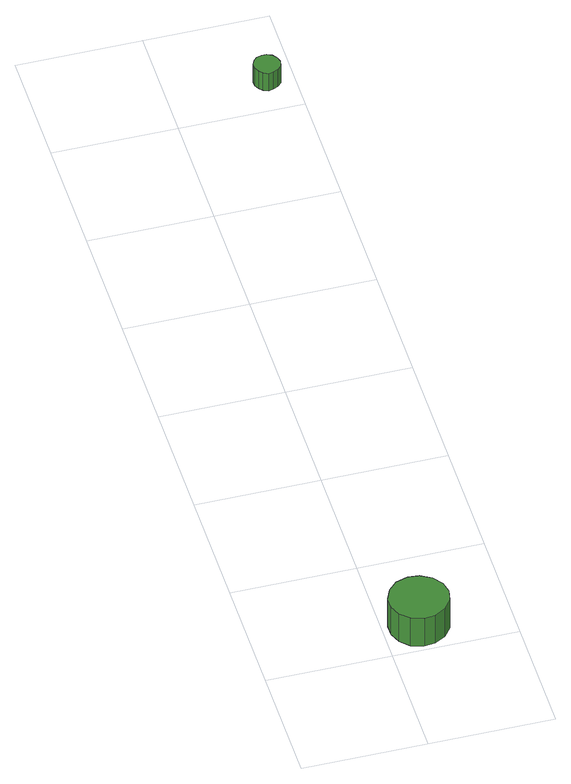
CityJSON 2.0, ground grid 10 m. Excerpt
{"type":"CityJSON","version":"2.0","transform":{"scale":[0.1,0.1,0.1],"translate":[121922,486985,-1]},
"CityObjects":{
"tree1":{"type":"SolitaryVegetationObject","attributes":{"function":"something"},"geometry":[{"type":"MultiSurface","lod":"1","boundaries":[[[0,1,2,3,4,5,6,7,8,9,10,11,12,13,14]],[[15,16,17,18,19,20,21,22,23,24,25,26,27,28,29]],[[0,29,28,1]],[[1,28,27,2]],[[2,27,26,3]],[[3,26,25,4]],[[4,25,24,5]],[[5,24,23,6]],[[6,23,22,7]],[[7,22,21,8]],[[8,21,20,9]],[[9,20,19,10]],[[10,19,18,11]],[[11,18,17,12]],[[12,17,16,13]],[[13,16,15,14]],[[14,15,29,0]]]}]},
"tree2":{"type":"SolitaryVegetationObject","attributes":{"function":"something"},"geometry":[{"type":"MultiSurface","lod":"1","boundaries":[[[30,31,32,33,34,35,36,37,38,39,40,41,42,43,44]],[[45,46,47,48,49,50,51,52,53,54,55,56,57,58,59]],[[30,59,58,31]],[[31,58,57,32]],[[32,57,56,33]],[[33,56,55,34]],[[34,55,54,35]],[[35,54,53,36]],[[36,53,52,37]],[[37,52,51,38]],[[38,51,50,39]],[[39,50,49,40]],[[40,49,48,41]],[[41,48,47,42]],[[42,47,46,43]],[[43,46,45,44]],[[44,45,59,30]]]}]}
},
"vertices":[
[51,25,40],[49,34,40],[43,42,40],[34,47,40],[25,48,40],[15,45,40],[8,38,40],[4,29,40],[4,20,40],[8,11,40],[15,4,40],[25,1,40],[34,2,40],[43,7,40],[49,15,40],[49,15,11],[43,7,11],[34,2,11],[25,1,11],[15,4,11],[8,11,11],[4,20,11],[4,29,11],[8,38,11],[15,45,11],[25,48,11],[34,47,11],[43,42,11],[49,34,11],[51,25,11],
[89,632,26],[88,636,26],[85,640,26],[81,642,26],[77,642,26],[73,641,26],[70,638,26],[68,634,26],[68,630,26],[70,626,26],[73,623,26],[77,621,26],[81,622,26],[85,624,26],[88,627,26],[88,627,8],[85,624,8],[81,622,8],[77,621,8],[73,623,8],[70,626,8],[68,630,8],[68,634,8],[70,638,8],[73,641,8],[77,642,8],[81,642,8],[85,640,8],[88,636,8],[89,632,8]
]}
